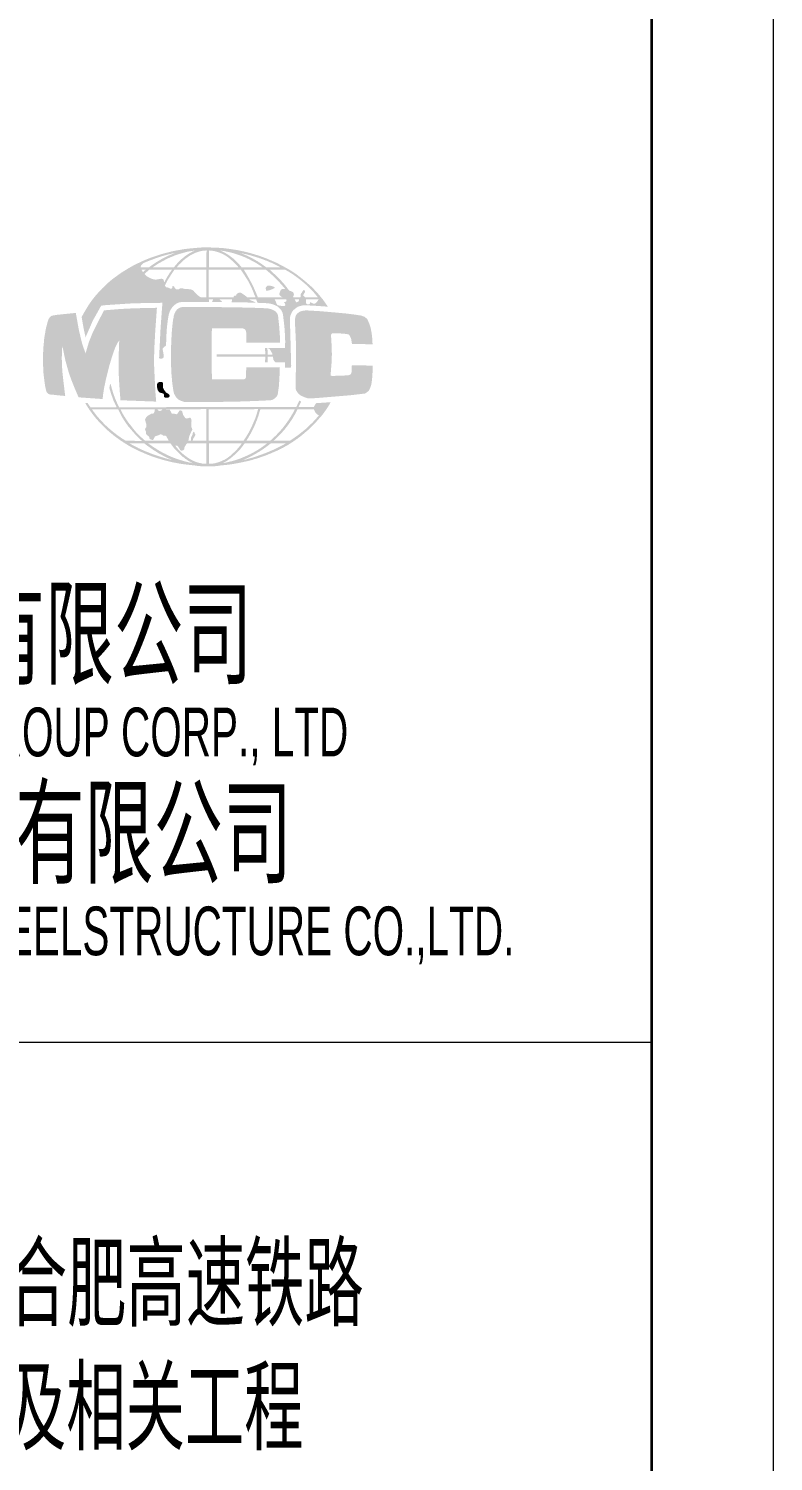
# Model space of a CAD drawing. Header units: millimetres. Extents: x 48 to 11980, y 100 to 8500.
# Drawn here: x 11369 to 11980, y 3075 to 4251 of the extents above; entities that cross this region are included whole.
import ezdxf

# ---------------------------------------------------------------- set-up
doc = ezdxf.new("R2010")
doc.units = ezdxf.units.MM
doc.linetypes.add('XKITLINE00', pattern=[0])
doc.layers.add('DrawingSheet', color=5, linetype='Continuous', lineweight=0)
doc.layers.add('OtherObjectType', color=1, linetype='Continuous', lineweight=0)
doc.styles.add('$TD_AUDIT_GENERATED_(E7)', font='ARIAL.TTF')

# ---------------------------------------------------------------- blocks, each defined once
blk = doc.blocks.new('*A3')
at = {"layer": 'DrawingSheet', "color": 5, "linetype": 'XKITLINE00', "lineweight": 0}
blk.add_line((11980, 100), (11980, 8500), dxfattribs=at)
blk = doc.blocks.new('*A5')
at = {"layer": 'OtherObjectType'}
for color, points in [(7, [(11538.5, 4057.5), (11538.1, 4058), (11537.6, 4058.4), (11537.1, 4058.9), (11536.7, 4059.3), (11536.2, 4059.8), (11535.7, 4060.2), (11535.2, 4060.6), (11534.7, 4061), (11534.3, 4061.5), (11533.3, 4062.2), (11532.8, 4062.6), (11532.4, 4063), (11531.9, 4063.3), (11531.4, 4063.6), (11530.9, 4063.9), (11530.4, 4064.3), (11529.9, 4064.6), (11529.4, 4064.9), (11528.9, 4065.1), (11528.4, 4065.4), (11527.9, 4065.7), (11527.3, 4065.9), (11526.8, 4066.2), (11526.3, 4066.4), (11525.7, 4066.6), (11525.2, 4066.8), (11524.6, 4067), (11524.1, 4067.2), (11523.5, 4067.4), (11523, 4067.5), (11522.4, 4067.7), (11521.8, 4067.8), (11521.3, 4068), (11520.7, 4068.1), (11520.1, 4068.2), (11519.6, 4068.3), (11519, 4068.4), (11518.4, 4068.4), (11517.8, 4068.5), (11517.2, 4068.5), (11516.7, 4068.6), (11555.6, 4060.2), (11556.7, 4059.6), (11557.7, 4058.9), (11558.8, 4058.2), (11559.8, 4057.6), (11560.8, 4056.8), (11561.8, 4056.1), (11562.8, 4055.4), (11563.8, 4054.6), (11575.6, 4054.6), (11579, 4052.9), (11566.3, 4052.9), (11567, 4052.4), (11567.6, 4051.8), (11568.3, 4051.2), (11568.9, 4050.6), (11569.6, 4050), (11570.2, 4049.4), (11570.9, 4048.8), (11571.5, 4048.2), (11572.1, 4047.6), (11572.7, 4047), (11573.4, 4046.4), (11574, 4045.8), (11574.6, 4045.1), (11575.2, 4044.5), (11575.8, 4043.9), (11576.4, 4043.2), (11577.2, 4042.3), (11578, 4041.4), (11578.8, 4040.5), (11579.5, 4039.6), (11580.3, 4038.6), (11581, 4037.7), (11581.7, 4036.7), (11582.5, 4035.7), (11580.1, 4028.4), (11570.6, 4028.4), (11571.5, 4026.9), (11572.1, 4025.1), (11572.6, 4024.2), (11573.3, 4023.6), (11574.4, 4023.3), (11576.7, 4023), (11573.1, 4022.5), (11571.4, 4023.4), (11569.4, 4024.3), (11566.5, 4025), (11563.6, 4025.3), (11561.4, 4025.4), (11558.8, 4025.5), (11556.5, 4025.6), (11555.5, 4028.4), (11549.7, 4028.4), (11550.2, 4028.1), (11550.9, 4027.6), (11551.5, 4027.4), (11552.2, 4027.2), (11555, 4025.9), (11555.9, 4025.6), (11551, 4025.8), (11535.4, 4026.1), (11535.5, 4027.2), (11535.6, 4027.9), (11535.7, 4028.4), (11525.3, 4028.4), (11526.1, 4027.8), (11527, 4027), (11527.4, 4026.2), (11519, 4026.3), (11519.4, 4026.6), (11519.7, 4027.2), (11520, 4028.4), (11516.6, 4028.4), (11516.7, 4026.3), (11496, 4026.3), (11494.2, 4026.2), (11492.6, 4026), (11491, 4025.5), (11489.5, 4024.6), (11487.7, 4023.2), (11486.5, 4021.8), (11485, 4019.6), (11483.7, 4016), (11483, 4011.8), (11482.2, 4005.4), (11481.7, 3997.7), (11481.5, 3990.4), (11480.1, 3989.6), (11479.3, 3988.8), (11478.7, 3988), (11478.9, 3986.1), (11479.3, 3984.4), (11479.5, 3982.6), (11479.4, 3980.8), (11479, 3980.2), (11478.2, 3979.9), (11477.2, 3979.7), (11476.5, 3979.6), (11475.8, 3980.4), (11477, 4005), (11478.5, 4025.6), (11480, 4042.4), (11482.5, 4047), (11484.1, 4049.5), (11486.4, 4052.8), (11486.4, 4052.9), (11485, 4052.9), (11481.1, 4052.9), (11477, 4052.9), (11470, 4052.9), (11467.9, 4052.9), (11467.4, 4054.6), (11468.4, 4055.4), (11470.6, 4057), (11472.6, 4058.3), (11475.3, 4060), (11478.2, 4061.7), (11480.9, 4063.1), (11483.2, 4064.2), (11486.9, 4065.7), (11489.1, 4066.5), (11487.3, 4066.2), (11485.2, 4065.7), (11482.5, 4065.1), (11478, 4063.8), (11473.1, 4062.2), (11470, 4061), (11467.8, 4060.2), (11464.6, 4058.9), (11463.2, 4060.3), (11468.6, 4062.5), (11472.9, 4064), (11477.9, 4065.6), (11482, 4066.7), (11486.3, 4067.8), (11490.4, 4068.6), (11496, 4069.6), (11501, 4070.2), (11506.7, 4070.7), (11510.5, 4071), (11514.5, 4071), (11518.2, 4071), (11522.5, 4070.9), (11528.2, 4070.5), (11532.6, 4070), (11537.2, 4069.3), (11540.8, 4068.7), (11542.3, 4066.5), (11543.1, 4066.2), (11544, 4065.9), (11544.9, 4065.5), (11545.7, 4065.2), (11546.6, 4064.8), (11547.4, 4064.5), (11548.3, 4064.1), (11549.1, 4063.7), (11549.9, 4063.3), (11550.8, 4062.9), (11551.6, 4062.5), (11552.4, 4062), (11553.2, 4061.6), (11554, 4061.1), (11554.8, 4060.7), (11555.6, 4060.2), (11545.2, 4052.9), (11545.8, 4052), (11546.4, 4051), (11547, 4050.1), (11547.6, 4049.1), (11548.1, 4048.2), (11548.7, 4047.2), (11549.2, 4046.2), (11549.8, 4045.3), (11550.3, 4044.3), (11550.8, 4043.3), (11551.4, 4042.3), (11551.9, 4041.3), (11552.4, 4040.3), (11552.9, 4039.3), (11553.4, 4038.3), (11553.8, 4037.3), (11554.2, 4036.4), (11554.6, 4035.5), (11555, 4034.6), (11555.4, 4033.7), (11555.7, 4032.8), (11556.1, 4031.9), (11556.5, 4031), (11556.8, 4030.1), (11559.5, 4030.1), (11566.3, 4030.2), (11572, 4030.2), (11573.4, 4030.1), (11574.7, 4030.2), (11575.9, 4030.1), (11577.1, 4030.2), (11575.7, 4030.9), (11575, 4031.6), (11574.4, 4032.6), (11574.6, 4033.4), (11575, 4034.4), (11575.3, 4035.4), (11575.7, 4036.1), (11576.3, 4036.6), (11577, 4036.9), (11577.7, 4037), (11579.4, 4036.8), (11578.7, 4037.7), (11578, 4038.5), (11577.2, 4039.4), (11576.5, 4040.3), (11575.7, 4041.1), (11575, 4041.9), (11574.2, 4042.8), (11573.5, 4043.6), (11572.9, 4044.2), (11572.2, 4044.8), (11571.6, 4045.5), (11571, 4046.1), (11570.4, 4046.7), (11569.8, 4047.3), (11569.1, 4047.9), (11568.5, 4048.5), (11567.8, 4049), (11567.2, 4049.6), (11566.5, 4050.2), (11565.9, 4050.7), (11565.2, 4051.3), (11564.5, 4051.9), (11563.9, 4052.4), (11563.2, 4052.9), (11545.2, 4052.9), (11563.3, 4037.8), (11563.5, 4038.3), (11563.8, 4038.8), (11564.2, 4039.2), (11564.8, 4039.6), (11565.3, 4039.7), (11566.4, 4039.7), (11568, 4039.4), (11569.2, 4039), (11570, 4038.7), (11570.5, 4038.4), (11570.6, 4038), (11570.3, 4037.6), (11568.7, 4036.8), (11567.2, 4036.2), (11565.9, 4035.8), (11563.9, 4035.3), (11563.7, 4036), (11563.2, 4037.3), (11563.3, 4037.8), (11545.2, 4052.9), (11555.6, 4060.2), (11505.4, 4068.5), (11502.2, 4068.1), (11498.5, 4067.4), (11492.8, 4065.8), (11488.6, 4064.4), (11483.6, 4062.3), (11480.6, 4060.8), (11477.3, 4059), (11474.8, 4057.6), (11472.5, 4056.1), (11470.5, 4054.7), (11487.9, 4054.7), (11489.4, 4056.5), (11491.3, 4058.7), (11493.9, 4061.2), (11497.4, 4064.1), (11500.4, 4066.1), (11503.4, 4067.7), (11505.4, 4068.5), (11555.6, 4060.2), (11525.8, 4068.6), (11526.2, 4068.4), (11527, 4068.1), (11527.7, 4067.7), (11528.5, 4067.3), (11529.2, 4067), (11530, 4066.6), (11530.7, 4066.1), (11531.4, 4065.7), (11532.1, 4065.3), (11532.8, 4064.8), (11533.5, 4064.3), (11534.2, 4063.8), (11534.9, 4063.3), (11535.5, 4062.8), (11536.2, 4062.3), (11536.8, 4061.8), (11537.6, 4061.1), (11538, 4060.7), (11538.4, 4060.3), (11538.8, 4059.9), (11539.3, 4059.5), (11539.7, 4059), (11540.1, 4058.6), (11540.5, 4058.2), (11540.9, 4057.8), (11541.3, 4057.3), (11541.7, 4056.9), (11542, 4056.4), (11542.4, 4056), (11542.8, 4055.5), (11543.2, 4055.1), (11543.5, 4054.6), (11560.9, 4054.6), (11560.2, 4055.1), (11559.6, 4055.5), (11559, 4056), (11558.3, 4056.4), (11557.7, 4056.8), (11557, 4057.2), (11556.4, 4057.6), (11555.2, 4058.4), (11554.1, 4059), (11553, 4059.6), (11551.8, 4060.2), (11550.7, 4060.8), (11549.6, 4061.4), (11548.4, 4061.9), (11547.3, 4062.5), (11546.1, 4063), (11544.9, 4063.5), (11543.8, 4063.9), (11542.6, 4064.4), (11541.4, 4064.8), (11540.2, 4065.2), (11539, 4065.6), (11537.8, 4066), (11536.5, 4066.4), (11535.8, 4066.6), (11535.1, 4066.8), (11534.4, 4066.9), (11533.6, 4067.1), (11532.9, 4067.3), (11532.2, 4067.4), (11531.5, 4067.6), (11530.8, 4067.7), (11530.1, 4067.9), (11529.4, 4068), (11528.7, 4068.1), (11528, 4068.2), (11527.3, 4068.4), (11526.5, 4068.5), (11525.8, 4068.6), (11555.6, 4060.2), (11514.6, 4052.9), (11488.4, 4052.9), (11485.6, 4048.6), (11482.9, 4044.4), (11481.9, 4042.6), (11480.6, 4039.9), (11480.9, 4039.2), (11481.5, 4038.4), (11482.8, 4038.2), (11484.9, 4037.3), (11486, 4037.1), (11486.5, 4037.7), (11486.6, 4038.8), (11487, 4039.4), (11487.5, 4039.3), (11488.1, 4038.9), (11488.9, 4037.5), (11489.2, 4037.1), (11489.9, 4036.7), (11490.7, 4036.6), (11491.7, 4036.6), (11492.2, 4036.9), (11492.6, 4037.2), (11493.4, 4037.6), (11494.6, 4037.5), (11496.3, 4037.1), (11497.5, 4036.9), (11499.9, 4036.8), (11501.8, 4036.6), (11502.8, 4036.3), (11504, 4035.5), (11505.6, 4033.7), (11506.5, 4032.8), (11507.5, 4031.8), (11508.3, 4031.2), (11509.3, 4030.5), (11510.2, 4030.1), (11514.6, 4030.2), (11514.6, 4052.9), (11555.6, 4060.2), (11516.6, 4052.9), (11516.6, 4030.2), (11536.8, 4030.1), (11537.2, 4031), (11537.6, 4031.4), (11539, 4031.5), (11539.2, 4032.4), (11539.4, 4032.7), (11540.1, 4033.3), (11540.6, 4033.6), (11541.6, 4033.9), (11542.5, 4034), (11543.7, 4033.4), (11545.5, 4032.1), (11546.2, 4031.7), (11547.1, 4031), (11547.7, 4030.5), (11548, 4030.1), (11554.9, 4030.1), (11554.6, 4030.9), (11554.3, 4031.7), (11553.9, 4032.4), (11553.6, 4033.2), (11553.3, 4034), (11553, 4034.8), (11552.7, 4035.5), (11552.3, 4036.3), (11552, 4037.1), (11551.7, 4037.9), (11551.3, 4038.6), (11551, 4039.4), (11550.6, 4040.1), (11550.2, 4040.9), (11549.9, 4041.6), (11549.5, 4042.4), (11548.7, 4043.7), (11547.9, 4045.1), (11547, 4046.4), (11546.2, 4047.7), (11545.4, 4049), (11544.5, 4050.3), (11543.6, 4051.6), (11542.8, 4052.9), (11516.6, 4052.9), (11555.6, 4060.2), (11514.6, 4054.6), (11514.7, 4068.6), (11512.8, 4068.4), (11510.8, 4068.2), (11508.5, 4067.6), (11505.2, 4066.5), (11501.5, 4064.6), (11498.4, 4062.5), (11495.7, 4060.4), (11492, 4056.8), (11490.2, 4054.6), (11514.6, 4054.6), (11555.6, 4060.2), (11516.7, 4068.6), (11516.7, 4054.6), (11541.1, 4054.6), (11540.7, 4055.1), (11540.3, 4055.6), (11539.8, 4056.1), (11539.4, 4056.5), (11539, 4057)]), (5, [(11388.2, 4015.1), (11391.7, 4015.7), (11407.4, 4017.3), (11410, 4002.9), (11412.5, 3992.4), (11415.4, 3984), (11418, 3992.9), (11421.3, 4001.3), (11425.3, 4009.3), (11430.6, 4019.4), (11443.7, 4020.5), (11455.9, 4021.1), (11474, 4021.5), (11472.6, 4002), (11471.8, 3987.1), (11471.6, 3975.9), (11472.3, 3960.8), (11472.8, 3951.6), (11473.4, 3944.5), (11444.1, 3945.6), (11443.5, 3952.7), (11442.9, 3961.8), (11442.5, 3970.1), (11442.5, 3977.5), (11442.6, 3982.3), (11443, 3993.1), (11443, 3994.4), (11442.6, 3994), (11442.1, 3993.4), (11441.5, 3992.4), (11440.7, 3990.8), (11439.6, 3988.4), (11438.5, 3985.5), (11436.6, 3979.6), (11435, 3974.2), (11433.4, 3968), (11432.1, 3962.6), (11430.6, 3955.5), (11429.8, 3950.2), (11429.4, 3946.6), (11409.7, 3948), (11406.7, 3955), (11403.7, 3962.4), (11401.6, 3968.5), (11400.2, 3973.4), (11399, 3977.7), (11397.8, 3983.2), (11396.3, 3990.6), (11395.9, 3980.7), (11396, 3975.2), (11396.4, 3968.8), (11397.4, 3959.8), (11398.7, 3949.1), (11392.5, 3949.7), (11389, 3950.1), (11385.7, 3950.4), (11385, 3950.8), (11384.5, 3951.2), (11383.9, 3951.8), (11383.2, 3952.8), (11382.2, 3957.4), (11381.5, 3962.4), (11380.9, 3967.3), (11380.6, 3973.3), (11380.5, 3977.9), (11380.5, 3982.4), (11380.6, 3984.9), (11380.7, 3988.1), (11381, 3991), (11381.3, 3994), (11381.4, 3995.7), (11381.8, 3998.5), (11382.2, 4000.6), (11382.5, 4002.5), (11383.1, 4005.5), (11383.6, 4007.3), (11384, 4009), (11384.9, 4011.9), (11385.9, 4013.6), (11387, 4014.6)]), (5, [(11547.4, 3997.5), (11547.3, 4000.5), (11547.2, 4002.1), (11546.9, 4002.8), (11546.6, 4003.3), (11546.2, 4003.8), (11545.6, 4004.1), (11545, 4004.4), (11544.2, 4004.6), (11543.2, 4004.7), (11536.1, 4004.6), (11519.2, 4004.7), (11518.9, 3999.6), (11518.8, 3978.3), (11518.9, 3970.6), (11519.3, 3962.9), (11523.1, 3962.9), (11529.7, 3962.8), (11540, 3962.8), (11543.8, 3962.9), (11545.8, 3962.9), (11546.6, 3963.5), (11547, 3964.3), (11547.2, 3967.4), (11547.3, 3972.6), (11574.9, 3972.7), (11574.5, 3962.8), (11574.1, 3957.1), (11573.6, 3953.3), (11573.1, 3950.2), (11572.2, 3948.5), (11570.9, 3947.2), (11569.2, 3946.1), (11567.5, 3945.6), (11554.9, 3945), (11540.1, 3944.5), (11528.2, 3944.3), (11507.6, 3944.1), (11496.1, 3944.3), (11493.5, 3945.2), (11491.7, 3946.2), (11490, 3947.8), (11489, 3949.3), (11488.1, 3950.9), (11487.5, 3953.2), (11486.6, 3959.6), (11485.9, 3967.5), (11485.5, 3976.8), (11485.5, 3986.7), (11485.9, 3996), (11486.1, 4000.3), (11486.4, 4004), (11486.9, 4008.8), (11487.3, 4011.9), (11487.6, 4013.2), (11487.9, 4015.1), (11488.3, 4016.4), (11488.8, 4017.6), (11489.4, 4018.7), (11490.2, 4019.7), (11491, 4020.5), (11492, 4021.2), (11493.2, 4021.8), (11494.8, 4022.1), (11506.2, 4022.1), (11520.7, 4022.1), (11536.2, 4021.9), (11551.2, 4021.6), (11561.6, 4021.2), (11565.6, 4020.9), (11568.5, 4020.1), (11570.2, 4019.3), (11571.6, 4018.3), (11572.7, 4016.9), (11573.4, 4015.3), (11574.4, 4005.9), (11575, 3997.3), (11575.1, 3992.8), (11558.2, 3992.8), (11547.5, 3992.8)]), (7, [(11583.4, 4003.7), (11584.2, 3973.9), (11584, 3972.5), (11579.1, 3988.6), (11579.3, 3993.3), (11579.2, 3997.4), (11578.9, 4002.3), (11578.7, 4005.2), (11578.3, 4009), (11577.5, 4015.8), (11583.4, 4014.7), (11583.1, 4010.6)]), (5, [(11633.4, 3996), (11632.8, 3997.6), (11632, 3998.9), (11631.5, 3999.5), (11630.8, 3999.8), (11630, 3999.9), (11627.2, 4000.3), (11623.1, 4000.5), (11618.8, 4000.5), (11617.7, 4000.4), (11617.3, 4000), (11616.9, 3999.3), (11617.4, 3990.4), (11617.6, 3983.6), (11617.5, 3978.1), (11616.7, 3968.2), (11616.6, 3966.3), (11616.8, 3965.8), (11617.7, 3965.6), (11618.7, 3965.6), (11626.5, 3965.8), (11631.5, 3966.2), (11632.8, 3966.8), (11633.4, 3967.5), (11633.7, 3968.2), (11633.8, 3969.4), (11634, 3974.2), (11651, 3974.1), (11651, 3969), (11650.8, 3965), (11650.3, 3960.5), (11649.9, 3958.3), (11649.1, 3955.7), (11647.8, 3953.3), (11646.3, 3952.1), (11644.7, 3951.1), (11632.7, 3949.7), (11605, 3947.4), (11599.5, 3947.1), (11597.8, 3947.2), (11595.1, 3948.1), (11592, 3949.5), (11590, 3951.2), (11588.5, 3953.3), (11587.9, 3954.8), (11587.8, 3956.5), (11588.1, 3972.7), (11588.2, 3986.6), (11588, 3995.4), (11587.6, 4003.6), (11587.3, 4009.5), (11587.4, 4012.6), (11587.8, 4014.6), (11588.5, 4015.9), (11589.6, 4017.1), (11590.9, 4018.1), (11592.4, 4018.7), (11593.9, 4019.1), (11595.6, 4019.3), (11597.8, 4019.3), (11606.7, 4018.8), (11618.6, 4017.8), (11629.3, 4016.8), (11636.4, 4015.9), (11641.7, 4015.1), (11644.6, 4014), (11646.6, 4012.3), (11648.4, 4008.3), (11649.4, 4005.3), (11650.3, 4000.4), (11650.7, 3996.8), (11650.9, 3994.2), (11651, 3991.5), (11634.1, 3991.9), (11633.9, 3993.2)]), (7, [(11562.9, 3983.2), (11562.8, 3988.6), (11564.7, 3988.6), (11564.9, 3983.1), (11564.9, 3976.8), (11562.8, 3976.8), (11562.9, 3981.4), (11523, 3981.5), (11523, 3983.2)]), (7, [(11564.9, 3981.4), (11564.9, 3983.1), (11568.8, 3983.1), (11568.7, 3983.7), (11568.6, 3984.1), (11567.7, 3985.6), (11567.3, 3986.5), (11566.6, 3987.4), (11566.2, 3987.8), (11565.6, 3988.2), (11564.8, 3988.6), (11566.2, 3988.6), (11579.1, 3988.6), (11584, 3972.5), (11581.4, 3972.3), (11579.1, 3972.3), (11579.1, 3976.8), (11571.2, 3976.8), (11570.3, 3977.8), (11569.9, 3978.4), (11569.5, 3979.1), (11569.4, 3980.1), (11569.2, 3981.4)]), (7, [(11440.8, 3939.9), (11440.6, 3940.7), (11439.6, 3942.6), (11438.2, 3945.7), (11437.3, 3948.3), (11436.4, 3950.9), (11435.3, 3954.4), (11435.1, 3955.2), (11435, 3956), (11435.5, 3958.6), (11435.7, 3958.9), (11436.1, 3958.7), (11436.4, 3957.5), (11436.7, 3956.3), (11437, 3955.1), (11437.4, 3953.9), (11437.7, 3952.6), (11438.1, 3951.5), (11438.5, 3950.3), (11438.9, 3949.1), (11439.4, 3947.9), (11439.8, 3946.7), (11440.3, 3945.6), (11440.8, 3944.4), (11441.3, 3943.3), (11441.8, 3942.1), (11442.4, 3941), (11442.9, 3939.9), (11444, 3938.2), (11444.5, 3937.3), (11444.9, 3936.4), (11445.4, 3935.5), (11445.9, 3934.6), (11446.4, 3933.7), (11446.9, 3932.8), (11447.5, 3932), (11448, 3931.1), (11448.6, 3930.2), (11449.1, 3929.4), (11449.7, 3928.6), (11450.3, 3927.7), (11450.9, 3926.9), (11451.5, 3926.1), (11452.2, 3925.3), (11452.8, 3924.5), (11461.8, 3912.2), (11461.2, 3912.7), (11460.7, 3913.1), (11460.2, 3913.6), (11459.7, 3914.1), (11459.2, 3914.5), (11458.7, 3915), (11458.2, 3915.5), (11457.7, 3916), (11457.2, 3916.5), (11456.7, 3917), (11456.2, 3917.5), (11455.7, 3918.1), (11455.3, 3918.6), (11454.8, 3919.1), (11454.4, 3919.7), (11453.9, 3920.2), (11453.5, 3920.7), (11453, 3921.2), (11452.6, 3921.7), (11452.1, 3922.2), (11451.7, 3922.8), (11451.3, 3923.3), (11450.9, 3923.8), (11450.4, 3924.3), (11450, 3924.9), (11449.6, 3925.4), (11449.2, 3926), (11448.8, 3926.5), (11448.4, 3927.1), (11448.1, 3927.6), (11447.7, 3928.2), (11447.3, 3928.7), (11446.9, 3929.3), (11446.6, 3929.9), (11446.2, 3930.5), (11445.9, 3931), (11445.5, 3931.6), (11445.2, 3932.2), (11444.8, 3932.8), (11444.5, 3933.4), (11444.2, 3934), (11443.9, 3934.6), (11443.6, 3935.2), (11443.3, 3935.8), (11443, 3936.4), (11442.7, 3937), (11442.4, 3937.6), (11442.1, 3938.2), (11420.7, 3938.2), (11421.4, 3937.1), (11422.1, 3936.1), (11422.9, 3935.1), (11423.7, 3934.1), (11424.4, 3933.1), (11425.2, 3932.1), (11426.1, 3931.2), (11426.9, 3930.2), (11427.7, 3929.3), (11428.6, 3928.4), (11429.5, 3927.5), (11430.3, 3926.6), (11431.2, 3925.7), (11432.1, 3924.8), (11433.1, 3924), (11434, 3923.1), (11434.8, 3922.4), (11435.7, 3921.6), (11436.5, 3920.9), (11437.4, 3920.2), (11438.2, 3919.5), (11439.1, 3918.8), (11440, 3918.1), (11440.9, 3917.4), (11441.8, 3916.7), (11442.7, 3916.1), (11443.6, 3915.5), (11444.5, 3914.8), (11445.4, 3914.2), (11446.4, 3913.6), (11447.3, 3913), (11448.3, 3912.4), (11439.5, 3916), (11439, 3916.4), (11438, 3917.1), (11437.1, 3917.9), (11436.1, 3918.7), (11435.2, 3919.4), (11434.2, 3920.3), (11433.3, 3921.1), (11432.4, 3921.9), (11431.5, 3922.8), (11430.6, 3923.7), (11429.7, 3924.6), (11428.8, 3925.5), (11427.9, 3926.4), (11427, 3927.3), (11426.1, 3928.3), (11425.3, 3929.2), (11424.1, 3930.6), (11423.3, 3931.5), (11422.6, 3932.4), (11421.9, 3933.3), (11421.2, 3934.2), (11420.5, 3935.2), (11419.8, 3936.1), (11419.1, 3937.1), (11418.6, 3937.8), (11418.1, 3938.6), (11417.6, 3939.3), (11417.1, 3940.1), (11416.6, 3940.9), (11416.1, 3941.7), (11415.7, 3942.5), (11415.2, 3943.3), (11415.3, 3943.4), (11417.1, 3943.3), (11417.3, 3943), (11419.4, 3939.9)]), (7, [(11475.8, 3960.5), (11476.7, 3960.6), (11478.2, 3960.7), (11478.5, 3960.5), (11478.8, 3960.1), (11478.9, 3959.1), (11478.9, 3958.1), (11478.9, 3956.6), (11479.1, 3955.8), (11479.7, 3954.4), (11481.4, 3952), (11482.3, 3951.5), (11483.1, 3951), (11484, 3950.3), (11484.5, 3949.4), (11484.2, 3948.5), (11483.8, 3948.1), (11483.3, 3947.8), (11482.8, 3947.6), (11481.8, 3947.6), (11480.8, 3947.8), (11480.1, 3948.1), (11479.8, 3948.4), (11479.7, 3948.9), (11479.7, 3950.3), (11479.6, 3950.7), (11479.2, 3951.1), (11477.9, 3951.5), (11476.9, 3951.7), (11476.2, 3951.9), (11475.5, 3952.7), (11475, 3953.4), (11474.6, 3954.1), (11474.3, 3955), (11474.2, 3956), (11474, 3957.2), (11474, 3958.4), (11474.2, 3959.1), (11474.6, 3959.8), (11475.2, 3960.3)]), (7, [(11555, 3931.6), (11555.3, 3932.4), (11555.5, 3933.2), (11555.8, 3934.1), (11556.1, 3934.9), (11556.3, 3935.7), (11556.6, 3936.6), (11556.8, 3937.4), (11557, 3938.3), (11516.6, 3938.1), (11516.6, 3912.3), (11545.1, 3912.4), (11608.6, 3932.2), (11608.1, 3931.7), (11607.2, 3930.7), (11606.3, 3929.6), (11605.4, 3928.6), (11604.5, 3927.6), (11603.5, 3926.6), (11602.6, 3925.6), (11601.6, 3924.6), (11600.6, 3923.6), (11599.6, 3922.7), (11598.6, 3921.7), (11597.6, 3920.8), (11596.5, 3919.9), (11595.5, 3919), (11594.4, 3918.1), (11593.4, 3917.2), (11592.2, 3916.3), (11591.6, 3915.8), (11591, 3915.3), (11590.4, 3914.9), (11589.7, 3914.4), (11589.1, 3913.9), (11588.4, 3913.5), (11587.8, 3913), (11587.2, 3912.6), (11586.5, 3912.1), (11585.9, 3911.7), (11585.2, 3911.2), (11584.5, 3910.8), (11583.9, 3910.4), (11583.2, 3910), (11582.5, 3909.6), (11581.9, 3909.1), (11581.2, 3908.7), (11580.5, 3908.3), (11579.8, 3908), (11579.1, 3907.6), (11578.5, 3907.2), (11577.8, 3906.8), (11577.1, 3906.4), (11576.4, 3906.1), (11575.7, 3905.7), (11575, 3905.4), (11574.3, 3905), (11573.6, 3904.7), (11572.9, 3904.3), (11572.1, 3904), (11571.4, 3903.7), (11570.3, 3903.2), (11569.1, 3902.7), (11568, 3902.2), (11566.8, 3901.7), (11565.6, 3901.3), (11564.5, 3900.8), (11563.3, 3900.3), (11562.1, 3899.9), (11560.7, 3899.4), (11559.3, 3898.9), (11557.9, 3898.4), (11556.5, 3897.9), (11555, 3897.5), (11553.6, 3897.1), (11552.2, 3896.6), (11550.7, 3896.2), (11549.3, 3895.9), (11547.8, 3895.5), (11546.3, 3895.2), (11544.9, 3894.9), (11543.4, 3894.6), (11541.9, 3894.3), (11540.5, 3894), (11539, 3893.8), (11538.3, 3893.6), (11537.6, 3893.5), (11536.8, 3893.3), (11536.1, 3893.2), (11535.4, 3893.1), (11534.6, 3893), (11533.9, 3892.9), (11533.2, 3892.8), (11532.5, 3892.7), (11531.7, 3892.6), (11531, 3892.5), (11530.3, 3892.5), (11529.5, 3892.4), (11528.8, 3892.3), (11528.1, 3892.3), (11527.3, 3892.2), (11526.3, 3892.1), (11525.2, 3891.9), (11524.2, 3891.7), (11523.1, 3891.6), (11522.1, 3891.5), (11521, 3891.4), (11519.9, 3891.4), (11518.9, 3891.3), (11517.9, 3891.3), (11517, 3891.3), (11516, 3891.3), (11515.1, 3891.3), (11514.2, 3891.3), (11513.2, 3891.3), (11512.3, 3891.3), (11511.3, 3891.4), (11510.4, 3891.4), (11509.5, 3891.5), (11508.5, 3891.6), (11507.6, 3891.7), (11506.7, 3891.8), (11505.7, 3892), (11504.8, 3892.1), (11503.9, 3892.3), (11514.6, 3893.6), (11514.6, 3910.3), (11498.9, 3910.3), (11499.8, 3912.4), (11502, 3912.3), (11501.9, 3914.1), (11502, 3914.9), (11502.3, 3915.7), (11502.9, 3916.8), (11503.3, 3917.6), (11503.4, 3918.5), (11503.7, 3919.2), (11504, 3919.6), (11504.2, 3919.8), (11504.4, 3919.8), (11504.7, 3919.3), (11505, 3918.4), (11505.5, 3917.7), (11505.5, 3917.2), (11505.3, 3916.6), (11504.8, 3915.6), (11504.1, 3914.7), (11503.6, 3913.6), (11503.3, 3912.4), (11514.6, 3912.4), (11514.6, 3938.3), (11484, 3938.2), (11483.8, 3938.4), (11479.6, 3938.2), (11444, 3938.2), (11442.9, 3939.9), (11588.4, 3940), (11590.9, 3945.4), (11592.4, 3944.4), (11590.3, 3940.1), (11602.7, 3940), (11604.6, 3943.2), (11616.7, 3944), (11616.2, 3943.3), (11615.8, 3942.5), (11615.3, 3941.7), (11614.9, 3940.9), (11614.4, 3940.2), (11613.9, 3939.4), (11613.4, 3938.7), (11612.9, 3937.9), (11612.4, 3937.2), (11611.9, 3936.5), (11611.4, 3935.7), (11610.8, 3935), (11610.3, 3934.3), (11609.7, 3933.6), (11609.2, 3932.9), (11608.6, 3932.2), (11567.6, 3910.3), (11567, 3909.8), (11566.3, 3909.3), (11565.6, 3908.7), (11564.9, 3908.2), (11564.3, 3907.7), (11563.6, 3907.2), (11562.9, 3906.7), (11562.2, 3906.2), (11561.5, 3905.7), (11560.7, 3905.2), (11560, 3904.7), (11559.3, 3904.3), (11558.6, 3903.8), (11557.9, 3903.3), (11557.1, 3902.9), (11556.4, 3902.5), (11555.7, 3902), (11554.9, 3901.6), (11554.2, 3901.2), (11553.4, 3900.8), (11552.7, 3900.3), (11551.9, 3899.9), (11551.2, 3899.5), (11550.4, 3899.2), (11549.6, 3898.8), (11548.9, 3898.4), (11548.1, 3898), (11547.3, 3897.7), (11546.5, 3897.3), (11545.7, 3897), (11544.9, 3896.6), (11544.2, 3896.3), (11545.3, 3896.6), (11546.5, 3896.9), (11547.7, 3897.2), (11548.8, 3897.5), (11550, 3897.8), (11551.1, 3898.2), (11552.3, 3898.5), (11553.5, 3898.8), (11554.6, 3899.2), (11555.7, 3899.6), (11556.9, 3900), (11558, 3900.4), (11559.2, 3900.8), (11560.3, 3901.2), (11561.4, 3901.6), (11562.5, 3902), (11563.7, 3902.5), (11564.8, 3902.9), (11565.9, 3903.4), (11567, 3903.9), (11568.1, 3904.3), (11569.2, 3904.8), (11570.3, 3905.3), (11571.4, 3905.8), (11572.5, 3906.4), (11573.6, 3906.9), (11574.6, 3907.4), (11575.7, 3908), (11576.8, 3908.5), (11577.9, 3909.1), (11578.9, 3909.7), (11580, 3910.3), (11567.6, 3910.3), (11608.6, 3932.2), (11543.8, 3910.3), (11516.7, 3910.3), (11516.7, 3893.6), (11520, 3893.6), (11520.5, 3893.7), (11521.1, 3893.8), (11521.7, 3893.9), (11522.2, 3894.1), (11522.8, 3894.2), (11523.3, 3894.4), (11523.9, 3894.5), (11524.5, 3894.7), (11525, 3894.9), (11525.6, 3895.1), (11526.1, 3895.3), (11526.6, 3895.5), (11527.2, 3895.7), (11527.7, 3896), (11528.2, 3896.2), (11528.7, 3896.5), (11529.3, 3896.7), (11529.8, 3897), (11530.3, 3897.3), (11530.8, 3897.6), (11531.3, 3897.9), (11531.8, 3898.2), (11532.2, 3898.6), (11532.7, 3898.9), (11533.2, 3899.2), (11533.6, 3899.6), (11534.1, 3899.9), (11534.6, 3900.3), (11535, 3900.7), (11535.4, 3901.1), (11535.9, 3901.5), (11536.3, 3901.9), (11536.8, 3902.4), (11537.3, 3902.8), (11537.8, 3903.3), (11538.3, 3903.8), (11538.8, 3904.3), (11539.3, 3904.8), (11539.8, 3905.3), (11540.2, 3905.9), (11540.7, 3906.4), (11541.2, 3906.9), (11541.6, 3907.5), (11542.1, 3908), (11542.5, 3908.6), (11542.9, 3909.1), (11543.3, 3909.7), (11543.8, 3910.3), (11608.6, 3932.2), (11564.5, 3910.3), (11546.1, 3910.3), (11545.6, 3909.7), (11545.1, 3909), (11544.6, 3908.3), (11544.1, 3907.6), (11543.6, 3907), (11543.1, 3906.4), (11542.6, 3905.7), (11542, 3905.1), (11541.5, 3904.5), (11540.9, 3903.9), (11540.3, 3903.3), (11539.7, 3902.7), (11539.1, 3902.1), (11538.5, 3901.5), (11537.9, 3901), (11537.3, 3900.4), (11536.8, 3900), (11536.2, 3899.5), (11535.7, 3899), (11535.2, 3898.6), (11534.6, 3898.1), (11534.1, 3897.7), (11533.5, 3897.3), (11532.9, 3896.9), (11532.4, 3896.5), (11531.8, 3896.1), (11531.2, 3895.7), (11530.6, 3895.4), (11530, 3895), (11529.4, 3894.7), (11528.7, 3894.3), (11528.1, 3894), (11528.8, 3894.1), (11529.5, 3894.2), (11530.2, 3894.4), (11530.9, 3894.5), (11531.5, 3894.7), (11532.2, 3894.8), (11532.9, 3895), (11533.6, 3895.1), (11534.2, 3895.3), (11534.9, 3895.4), (11535.6, 3895.6), (11536.3, 3895.8), (11536.9, 3896), (11537.6, 3896.2), (11538.3, 3896.4), (11538.9, 3896.6), (11539.6, 3896.8), (11540.2, 3897), (11540.9, 3897.3), (11541.6, 3897.5), (11542.2, 3897.7), (11542.9, 3898), (11543.5, 3898.2), (11544.2, 3898.5), (11544.8, 3898.8), (11545.4, 3899), (11546.1, 3899.3), (11546.7, 3899.6), (11547.4, 3899.9), (11548, 3900.2), (11548.6, 3900.5), (11550.3, 3901.2), (11551.3, 3901.8), (11552.3, 3902.3), (11553.3, 3902.8), (11554.2, 3903.4), (11555.2, 3903.9), (11556.2, 3904.5), (11557.2, 3905.1), (11558.1, 3905.7), (11559.1, 3906.3), (11560, 3907), (11560.9, 3907.6), (11561.8, 3908.3), (11562.7, 3908.9), (11563.6, 3909.6), (11564.5, 3910.3), (11608.6, 3932.2), (11558.9, 3938.2), (11558.6, 3937.3), (11558.4, 3936.5), (11558.1, 3935.6), (11557.9, 3934.8), (11557.6, 3933.9), (11557.4, 3933.1), (11557.1, 3932.2), (11556.8, 3931.4), (11556.5, 3930.5), (11556.2, 3929.7), (11555.9, 3928.9), (11555.5, 3928), (11555.2, 3927.2), (11554.9, 3926.4), (11554.5, 3925.6), (11554.2, 3924.8), (11553.8, 3923.9), (11553.4, 3923.1), (11553, 3922.3), (11552.6, 3921.5), (11552.2, 3920.7), (11551.8, 3919.9), (11551.4, 3919.2), (11551, 3918.4), (11550.6, 3917.6), (11550.1, 3916.8), (11549.7, 3916.1), (11549.2, 3915.3), (11548.8, 3914.5), (11548.3, 3913.8), (11547.8, 3913), (11547.4, 3912.3), (11583.1, 3912.3), (11583.9, 3912.9), (11584.7, 3913.4), (11585.6, 3914), (11586.4, 3914.5), (11587.2, 3915.1), (11588, 3915.7), (11588.8, 3916.2), (11589.6, 3916.8), (11590.4, 3917.4), (11591.2, 3918), (11592, 3918.7), (11592.8, 3919.3), (11593.6, 3919.9), (11594.3, 3920.5), (11595.1, 3921.2), (11595.9, 3921.8), (11596.6, 3922.5), (11597.3, 3923.2), (11598.1, 3923.8), (11598.8, 3924.5), (11599.5, 3925.2), (11600.2, 3925.9), (11601, 3926.6), (11601.7, 3927.3), (11602.4, 3928), (11603, 3928.8), (11603.7, 3929.5), (11604.4, 3930.2), (11605.1, 3931), (11605.7, 3931.7), (11606.4, 3932.5), (11607, 3933.3), (11605.6, 3934), (11604.9, 3934.6), (11604.1, 3935.5), (11603.9, 3935.9), (11602.9, 3938.1), (11589.4, 3938.2), (11589.3, 3938), (11588.9, 3937.1), (11588.4, 3936.2), (11587.9, 3935.3), (11587.5, 3934.4), (11587, 3933.5), (11586.5, 3932.6), (11585.9, 3931.7), (11585.4, 3930.8), (11584.9, 3930), (11584.3, 3929.1), (11583.7, 3928.3), (11583.2, 3927.4), (11582.6, 3926.6), (11582, 3925.8), (11581.4, 3924.9), (11580.8, 3924.1), (11580.1, 3923.3), (11579.5, 3922.5), (11578.9, 3921.7), (11578.2, 3921), (11577.5, 3920.2), (11576.9, 3919.4), (11576.2, 3918.7), (11575.5, 3917.9), (11574.8, 3917.2), (11574.1, 3916.5), (11573.4, 3915.8), (11572.6, 3915.1), (11571.9, 3914.4), (11571.1, 3913.7), (11570.4, 3913), (11569.6, 3912.3), (11566.9, 3912.3), (11567.7, 3913), (11568.5, 3913.7), (11569.2, 3914.4), (11570, 3915.1), (11570.7, 3915.8), (11571.5, 3916.5), (11572.2, 3917.2), (11572.9, 3918), (11573.6, 3918.7), (11574.3, 3919.5), (11575, 3920.2), (11575.7, 3921), (11576.4, 3921.8), (11577.1, 3922.6), (11577.7, 3923.4), (11578.3, 3924.2), (11579, 3925), (11579.6, 3925.9), (11580.2, 3926.7), (11580.8, 3927.5), (11581.4, 3928.4), (11582, 3929.2), (11582.6, 3930.1), (11583.1, 3931), (11583.7, 3931.9), (11584.2, 3932.7), (11584.7, 3933.6), (11585.3, 3934.5), (11585.8, 3935.4), (11586.3, 3936.4), (11586.8, 3937.3), (11587.2, 3938.2), (11558.9, 3938.2), (11608.6, 3932.2), (11545.1, 3912.4), (11545.6, 3913.1), (11546.1, 3913.9), (11546.6, 3914.6), (11547.1, 3915.4), (11547.6, 3916.2), (11548.1, 3917), (11548.5, 3917.7), (11549, 3918.5), (11549.4, 3919.3), (11549.9, 3920.1), (11550.3, 3920.9), (11550.7, 3921.8), (11551.1, 3922.6), (11551.5, 3923.4), (11551.9, 3924.2), (11552.3, 3925.1), (11552.6, 3925.9), (11553, 3926.7), (11553.3, 3927.5), (11553.7, 3928.3), (11554, 3929.1), (11554.3, 3929.9), (11554.7, 3930.7)]), (7, [(11495.5, 3933.6), (11496.2, 3932.6), (11496.7, 3931.7), (11497.3, 3931), (11497.9, 3930.7), (11498.6, 3930.6), (11499.8, 3930.9), (11500.9, 3931.3), (11501.5, 3931.2), (11501.9, 3930.8), (11502.3, 3929.8), (11502.4, 3928.7), (11502.3, 3927), (11502.2, 3925.8), (11502.2, 3924.8), (11502.3, 3923.6), (11502.7, 3922.6), (11503.1, 3921.5), (11502.9, 3921.1), (11502.4, 3920.3), (11501.5, 3918.4), (11500.2, 3915.1), (11500.2, 3914.3), (11500, 3913.3), (11499.8, 3912.4), (11498.9, 3910.3), (11497.8, 3909.1), (11497, 3907.6), (11496.5, 3906.6), (11496.5, 3905.8), (11496.4, 3905.3), (11495.9, 3904.9), (11495.4, 3904.5), (11494.6, 3904.3), (11493.8, 3904.3), (11493.2, 3904.6), (11492.9, 3905.1), (11492.2, 3906.3), (11491.5, 3907.4), (11490.9, 3908.1), (11490.4, 3908.3), (11489.4, 3908.2), (11483.8, 3912.3), (11481.5, 3916.3), (11481.1, 3916.4), (11480, 3916.4), (11479.2, 3916.6), (11478.1, 3917.4), (11477.6, 3917.5), (11477, 3917.6), (11476.5, 3917.5), (11475.9, 3917.1), (11475.1, 3916.8), (11472.9, 3916.1), (11472.3, 3915.7), (11471.9, 3915.1), (11471.1, 3913.4), (11470.8, 3913), (11470.5, 3912.9), (11470.3, 3912.9), (11469.2, 3913.4), (11468.6, 3913.5), (11468.1, 3914), (11467.9, 3914.4), (11467.5, 3915.8), (11467.3, 3916), (11466.8, 3916.2), (11466.4, 3916.4), (11466.2, 3917), (11465.7, 3917.3), (11465, 3917.9), (11464.9, 3918.6), (11465, 3919), (11464.9, 3920.1), (11464.4, 3920.9), (11464.2, 3921.5), (11464.4, 3921.9), (11464.6, 3922.7), (11465.1, 3923.2), (11465.4, 3923.8), (11465.4, 3924.3), (11465.3, 3925.8), (11464.7, 3928), (11464.3, 3929.2), (11464.2, 3929.6), (11464.4, 3930.1), (11465, 3931.3), (11465.3, 3931.7), (11465.8, 3932.2), (11467.2, 3933.4), (11468.8, 3934.1), (11469, 3934.4), (11469.7, 3934.6), (11470.3, 3934.6), (11470.9, 3934.7), (11471.3, 3935.1), (11471.6, 3935.4), (11472, 3936.1), (11472.2, 3936.9), (11472.2, 3937.7), (11472.4, 3938.1), (11474.4, 3938.2), (11474.5, 3938), (11474.7, 3937.7), (11474.9, 3937.5), (11475.1, 3937.3), (11475.4, 3937.1), (11475.7, 3937), (11476, 3936.9), (11476.3, 3936.9), (11476.8, 3936.9), (11477.1, 3937), (11477.4, 3937.1), (11477.7, 3937.2), (11477.9, 3937.4), (11478.2, 3937.6), (11478.4, 3937.9), (11478.5, 3938.2), (11479.6, 3938.2), (11484, 3938.2), (11484.5, 3937.6), (11485.3, 3936.4), (11485.8, 3935.4), (11486.2, 3934.7), (11486.6, 3934.5), (11488, 3934.6), (11489.1, 3934.3), (11490.3, 3934.1), (11490.7, 3934.3), (11491.4, 3935.4), (11492, 3936.4), (11492.7, 3937.2), (11493.5, 3937.2), (11494.1, 3937.1), (11494.7, 3936.5)]), (7, [(11490.8, 3906.1), (11490.3, 3906.7), (11490, 3907.1), (11489.5, 3907.7), (11488.9, 3908.4), (11483.8, 3912.3), (11485.1, 3910.3), (11466.7, 3910.3), (11463.6, 3910.2), (11451.4, 3910.3), (11452.4, 3909.7), (11453.5, 3909.1), (11454.5, 3908.5), (11455.6, 3908), (11456.7, 3907.4), (11457.7, 3906.9), (11458.8, 3906.3), (11459.9, 3905.8), (11461, 3905.3), (11462.1, 3904.8), (11463.2, 3904.3), (11464.3, 3903.8), (11465.4, 3903.4), (11466.6, 3902.9), (11467.7, 3902.5), (11468.8, 3902), (11469.9, 3901.6), (11471, 3901.2), (11472.2, 3900.8), (11473.3, 3900.4), (11474.4, 3900), (11475.5, 3899.7), (11476.7, 3899.3), (11477.8, 3898.9), (11478.9, 3898.6), (11480.1, 3898.2), (11481.2, 3897.9), (11482.3, 3897.6), (11483.5, 3897.3), (11484.6, 3897), (11485.8, 3896.7), (11486.9, 3896.4), (11489.4, 3894.2), (11488.6, 3894.4), (11487.8, 3894.5), (11487, 3894.7), (11486.2, 3894.8), (11485.4, 3895), (11484.7, 3895.2), (11483.9, 3895.4), (11483.1, 3895.6), (11482.3, 3895.8), (11481.5, 3896), (11480.7, 3896.2), (11479.9, 3896.4), (11479.2, 3896.6), (11478.4, 3896.8), (11477.6, 3897.1), (11476.8, 3897.3), (11475.9, 3897.6), (11475.1, 3897.8), (11474.2, 3898.1), (11473.3, 3898.4), (11472.4, 3898.7), (11471.6, 3899), (11470.7, 3899.3), (11469.8, 3899.6), (11469, 3899.9), (11468.1, 3900.2), (11467.3, 3900.6), (11466.4, 3900.9), (11465.5, 3901.2), (11464.7, 3901.6), (11463.8, 3901.9), (11463, 3902.3), (11462.2, 3902.7), (11461.4, 3903), (11460.5, 3903.4), (11459.7, 3903.8), (11458.9, 3904.2), (11458.1, 3904.5), (11457.3, 3904.9), (11456.5, 3905.3), (11455.7, 3905.7), (11454.9, 3906.2), (11454.1, 3906.6), (11453.3, 3907), (11452.5, 3907.4), (11451.7, 3907.9), (11450.9, 3908.3), (11450.1, 3908.8), (11449.5, 3909.2), (11448.8, 3909.6), (11448.1, 3910), (11447.4, 3910.5), (11446.7, 3910.9), (11446, 3911.3), (11445.4, 3911.8), (11444.7, 3912.2), (11444, 3912.7), (11443.4, 3913.1), (11442.7, 3913.6), (11442.1, 3914.1), (11441.4, 3914.5), (11440.8, 3915), (11440.1, 3915.5), (11439.5, 3916), (11448.3, 3912.4), (11461.8, 3912.2), (11452.8, 3924.5), (11453.4, 3923.7), (11454.1, 3922.8), (11454.7, 3922), (11455.4, 3921.2), (11456.1, 3920.4), (11456.7, 3919.6), (11457.4, 3918.9), (11458.1, 3918.1), (11458.9, 3917.4), (11459.6, 3916.6), (11460.4, 3915.9), (11461.1, 3915.2), (11461.9, 3914.5), (11462.7, 3913.8), (11463.4, 3913.1), (11464.2, 3912.5), (11483.8, 3912.3), (11488.9, 3908.4), (11489.4, 3908.2), (11483.8, 3912.3), (11485.1, 3910.3), (11485.4, 3909.8), (11485.8, 3909.3), (11486.1, 3908.8), (11486.5, 3908.4), (11486.8, 3907.9), (11487.2, 3907.4), (11487.6, 3907), (11487.9, 3906.5), (11488.3, 3906.1), (11488.7, 3905.6), (11489.1, 3905.2), (11489.5, 3904.7), (11489.9, 3904.3), (11490.3, 3903.9), (11490.8, 3903.5), (11491.2, 3903), (11491.8, 3902.4), (11492.5, 3901.7), (11493.2, 3901), (11493.9, 3900.4), (11494.6, 3899.8), (11495.3, 3899.1), (11496.1, 3898.6), (11496.8, 3898), (11497.6, 3897.4), (11498.4, 3896.9), (11499.2, 3896.3), (11500, 3895.8), (11500.8, 3895.3), (11501.6, 3894.9), (11502.4, 3894.4), (11503.3, 3893.9), (11502.1, 3894.2), (11501, 3894.4), (11499.9, 3894.7), (11498.8, 3895), (11497.7, 3895.2), (11496.6, 3895.5), (11495.5, 3895.8), (11494.4, 3896.2), (11493.3, 3896.5), (11492.2, 3896.8), (11491.1, 3897.2), (11490, 3897.6), (11488.9, 3898), (11487.9, 3898.4), (11486.8, 3898.8), (11485.7, 3899.2), (11484.5, 3899.8), (11483.2, 3900.3), (11482, 3900.9), (11480.8, 3901.6), (11479.5, 3902.2), (11478.3, 3902.8), (11477.1, 3903.5), (11475.9, 3904.2), (11474.7, 3904.9), (11473.6, 3905.6), (11472.4, 3906.4), (11471.2, 3907.1), (11470.1, 3907.9), (11469, 3908.7), (11467.8, 3909.5), (11466.7, 3910.3), (11463.6, 3910.2), (11464.2, 3909.8), (11464.8, 3909.3), (11465.4, 3908.8), (11466, 3908.4), (11466.6, 3907.9), (11467.3, 3907.4), (11467.9, 3907), (11468.5, 3906.6), (11469.1, 3906.1), (11469.8, 3905.7), (11470.4, 3905.3), (11471, 3904.8), (11471.7, 3904.4), (11472.3, 3904), (11473, 3903.6), (11473.6, 3903.2), (11474.4, 3902.7), (11475.2, 3902.2), (11476, 3901.8), (11476.9, 3901.3), (11477.7, 3900.9), (11478.5, 3900.4), (11479.3, 3900), (11480.2, 3899.5), (11481, 3899.1), (11481.8, 3898.7), (11482.7, 3898.3), (11483.5, 3897.9), (11484.4, 3897.5), (11485.2, 3897.1), (11486.1, 3896.7), (11486.9, 3896.4), (11489.4, 3894.2), (11490.3, 3894), (11491.2, 3893.9), (11492.1, 3893.7), (11493, 3893.6), (11493.9, 3893.4), (11494.8, 3893.3), (11495.7, 3893.1), (11496.6, 3893), (11497.5, 3892.9), (11498.4, 3892.8), (11499.3, 3892.7), (11500.2, 3892.6), (11501.1, 3892.5), (11502.1, 3892.4), (11503, 3892.3), (11503.9, 3892.3), (11514.6, 3893.6), (11511.2, 3893.6), (11510.4, 3893.8), (11509.6, 3894), (11508.7, 3894.2), (11507.9, 3894.4), (11507.1, 3894.6), (11506.3, 3894.9), (11505.5, 3895.2), (11504.7, 3895.5), (11503.9, 3895.9), (11503.1, 3896.3), (11502.4, 3896.6), (11501.6, 3897.1), (11500.9, 3897.5), (11500.1, 3898), (11499.4, 3898.4), (11498.4, 3899.2), (11497.7, 3899.7), (11497, 3900.2), (11496.3, 3900.7), (11495.7, 3901.3), (11495, 3901.8), (11494.4, 3902.4), (11493.8, 3903), (11493.2, 3903.6), (11492.6, 3904.2), (11492, 3904.8), (11491.4, 3905.4)])]:
    blk.add_hatch(color=color, dxfattribs=at).paths.add_polyline_path(points, flags=17)
h = blk.add_hatch(color=7, dxfattribs=at)
h.paths.add_polyline_path([(11479.3, 4044.7), (11479.7, 4043.7), (11480, 4042.4), (11478.5, 4025.6), (11454.7, 4025.2), (11431.9, 4023.7), (11428.2, 4023.2), (11421.4, 4011), (11415.9, 3998.4), (11415.4, 3997.1), (11415.2, 3998.5), (11414.2, 4002.7), (11413.2, 4008.1), (11412.2, 4013.9), (11414, 4017.2), (11417.8, 4023.6), (11419.6, 4026.2), (11421.9, 4029.3), (11424.2, 4032.1), (11426.9, 4035.1), (11429.3, 4037.6), (11432.2, 4040.4), (11434.6, 4042.6), (11437.3, 4044.9), (11441, 4047.6), (11444.3, 4050), (11447.2, 4051.8), (11450.1, 4053.6), (11453.9, 4055.8), (11457, 4057.4), (11460.2, 4058.9), (11463.2, 4060.3), (11464.6, 4058.9), (11462.6, 4058), (11461.9, 4057.2), (11461, 4056.2), (11460.6, 4055.2), (11460.7, 4054.7), (11467.4, 4054.6), (11467.9, 4052.9), (11463.8, 4049.4), (11464.7, 4048.3), (11465.5, 4047.5), (11466.6, 4046.8), (11469.1, 4045.5), (11471, 4044.9), (11471.7, 4044.8), (11472.8, 4044.6), (11473.7, 4044.7), (11474.9, 4044.9), (11476.3, 4045.2), (11477.4, 4045.3), (11478.1, 4045.3), (11478.7, 4045.2)], flags=17)
h.paths.add_polyline_path([(11465, 4052.9), (11461.3, 4052.9), (11462.5, 4050.8)])
h = blk.add_hatch(color=7, dxfattribs=at)
h.paths.add_polyline_path([(11596.4, 4026.6), (11596.4, 4028.4), (11606.9, 4028.4), (11606.3, 4027.7), (11605.2, 4026.1), (11604.8, 4025.7), (11604, 4025.1), (11603.2, 4024.8), (11602.6, 4024.9), (11601.8, 4025.1), (11600, 4026.1), (11599.7, 4026.1), (11599.5, 4024.8), (11599.1, 4024.4), (11598.2, 4024.3), (11597.4, 4024.3), (11596.9, 4024.6), (11596.5, 4025.1), (11596.4, 4025.7)], flags=17)
h.paths.add_polyline_path([(11606.2, 4033.2), (11601.3, 4038.4), (11595, 4043.9), (11588.9, 4048.7), (11584, 4052), (11578.9, 4054.9), (11575.8, 4056.5), (11572.3, 4058.4), (11570.2, 4059.3), (11564.4, 4061.8), (11557.7, 4064.3), (11555, 4065.1), (11550.7, 4066.4), (11545.5, 4067.7), (11540.8, 4068.7), (11542.3, 4066.5), (11543.1, 4066.3), (11543.9, 4066.2), (11544.7, 4066), (11545.5, 4065.8), (11546.4, 4065.6), (11547.2, 4065.4), (11548, 4065.3), (11548.8, 4065), (11549.6, 4064.8), (11550.4, 4064.6), (11551.2, 4064.4), (11552, 4064.2), (11552.8, 4063.9), (11553.7, 4063.7), (11554.5, 4063.4), (11555.3, 4063.2), (11556, 4062.9), (11556.7, 4062.7), (11557.5, 4062.5), (11558.2, 4062.2), (11559, 4062), (11559.7, 4061.7), (11560.4, 4061.5), (11561.2, 4061.2), (11561.9, 4060.9), (11562.6, 4060.6), (11563.4, 4060.3), (11564.1, 4060.1), (11564.8, 4059.8), (11565.5, 4059.5), (11566.3, 4059.1), (11567, 4058.8), (11568.1, 4058.4), (11569.2, 4057.9), (11570.2, 4057.4), (11571.3, 4056.8), (11572.4, 4056.3), (11573.5, 4055.8), (11574.5, 4055.2), (11575.6, 4054.6), (11579, 4052.9), (11579.8, 4052.5), (11580.6, 4052), (11581.4, 4051.5), (11582.2, 4051.1), (11583, 4050.6), (11583.8, 4050.1), (11584.6, 4049.6), (11585.3, 4049.1), (11586.1, 4048.6), (11586.9, 4048), (11587.6, 4047.5), (11588.4, 4047), (11589.1, 4046.4), (11589.8, 4045.9), (11590.6, 4045.3), (11592.2, 4044), (11592.9, 4043.5), (11593.6, 4042.9), (11594.3, 4042.3), (11594.9, 4041.8), (11595.6, 4041.2), (11596.3, 4040.6), (11596.9, 4040), (11597.5, 4039.4), (11598.1, 4038.8), (11598.8, 4038.2), (11599.4, 4037.6), (11600, 4037), (11600.6, 4036.4), (11601.1, 4035.8), (11601.7, 4035.2), (11602.3, 4034.6), (11602.9, 4034), (11603.4, 4033.3), (11604, 4032.7), (11604.5, 4032), (11605.1, 4031.4), (11605.6, 4030.7), (11606.2, 4030.1), (11595.8, 4030.1), (11594.2, 4031.4), (11594.2, 4032), (11594.4, 4032.6), (11595, 4033.5), (11595.5, 4034.5), (11595.6, 4034.9), (11595.6, 4035.4), (11595.3, 4035.7), (11594.7, 4036), (11594.4, 4036), (11594, 4035.8), (11592.9, 4033.9), (11592.1, 4032.9), (11591.9, 4032.4), (11591.9, 4031.9), (11592, 4030.7), (11591.8, 4030.1), (11586.9, 4030.1), (11586, 4030.1), (11585.8, 4030.5), (11586.2, 4031.3), (11586.4, 4032.2), (11586.3, 4033.3), (11585.9, 4034), (11585.5, 4034.4), (11583.9, 4035.2), (11582.5, 4035.7), (11580.1, 4028.4), (11580.3, 4028.1), (11580.4, 4027.5), (11580.3, 4027.1), (11579.7, 4026.5), (11579.4, 4026.4), (11578.6, 4026.3), (11578.4, 4026.2), (11578.5, 4025.9), (11578.9, 4025.2), (11579.2, 4024.7), (11579.3, 4024.1), (11579.3, 4023.5), (11578.9, 4023.1), (11578.5, 4023), (11577.9, 4022.9), (11576.7, 4023), (11573.1, 4022.5), (11574.7, 4021.1), (11575.9, 4019.7), (11576.6, 4018.5), (11577.2, 4017.2), (11577.5, 4015.8), (11583.4, 4014.7), (11584.4, 4017), (11585, 4018.3), (11586.1, 4019.6), (11587.5, 4020.8), (11588.9, 4021.8), (11589.8, 4022.4), (11591.3, 4022.9), (11593.9, 4023.5), (11597.4, 4023.5), (11604.7, 4023.1), (11614.4, 4022.4), (11610.2, 4028.3)])
h.paths.add_polyline_path([(11590.6, 4028.4), (11587, 4028.4), (11588.4, 4026), (11589, 4026.1), (11589.5, 4026.4), (11590, 4026.7), (11590.8, 4027.6), (11590.6, 4027.9)])
at = {"layer": 'OtherObjectType', "color": 7, "linetype": 'XKITLINE00', "lineweight": 0}
for p, q in [((11980, 100), (11980, 8500)), ((11879.4, 8406), (11879.4, 192)), ((11880.6, 8407), (11880.6, 193)), ((11979.8, 4134.5), (11979.8, 4134.5)), ((10798, 3418.7), (11879.4, 3418.7)), ((11979.8, 3384.9), (11979.8, 3384.9))]:
    blk.add_line(p, q, dxfattribs=at)
at = {"layer": 'OtherObjectType', "color": 7, "style": '$TD_AUDIT_GENERATED_(E7)', "width": 0.595}
for s, height, p in [('\\M+5C9CF\\M+5BAA3\\M+5B1A6\\M+5D2B1\\M+5BCAF\\M+5CDC5\\M+5D3D0\\M+5CFDE\\M+5B9AB\\M+5CBBE', 70, (10984.3, 3719.5)), ('SHANGHAI BAOYE GROUP CORP., LTD', 40, (11006.7, 3653.3)), ('\\M+5D6A3\\M+5D6DD\\M+5B1A6\\M+5D2B1\\M+5B8D6\\M+5BDE1\\M+5B9B9\\M+5D3D0\\M+5CFDE\\M+5B9AB\\M+5CBBE', 70, (10960, 3556.1)), ('ZHENGZHOUBAOYESTEELSTRUCTURE CO.,LTD.', 40, (10982.4, 3490)), ('\\M+5D0C2\\M+5BDA8\\M+5C9CF\\M+5BAA3\\M+5D6C1\\M+5C4CF\\M+5BEA9\\M+5D6C1\\M+5BACF\\M+5B7CA\\M+5B8DF\\M+5CBD9\\M+5CCFA\\M+5C2B7', 60, (10962, 3191.7)), ('\\M+5C9CF\\M+5BAA3\\M+5B1A6\\M+5C9BD\\M+5D5BE\\M+5D5BE\\M+5B7BF\\M+5BCB0\\M+5CFE0\\M+5B9D8\\M+5B9A4\\M+5B3CC ', 60, (11010, 3090))]:
    blk.add_text(s, height=height, dxfattribs=at).set_placement(p)

msp = doc.modelspace()

# ---------------------------------------------------------------- block references
at = {"lineweight": 0}
for name in ['*A3', '*A5']:
    msp.add_blockref(name, (0, 0), dxfattribs=at)

doc.saveas('drawing.dxf')
